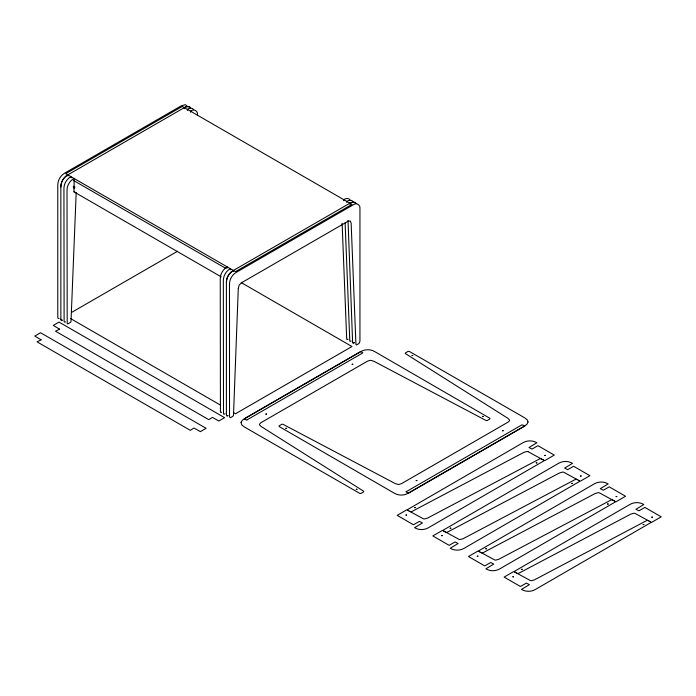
<?xml version="1.0" encoding="UTF-8"?>
<svg xmlns="http://www.w3.org/2000/svg" width="696" height="696" viewBox="0 0 696 696"><rect width="100%" height="100%" fill="white"/><g stroke="black" fill="none" stroke-linecap="round" stroke-linejoin="round"><path stroke-width="1.04" d="M62.301 320.186L61.204 320.177L60.857 319.151L60.857 186.972C60.787 182.065 63.553 177.271 67.843 174.879L184.327 107.619C186.145 106.427 189.329 105.557 190.582 107.958M227.853 415.764L226.757 415.764L226.409 414.738L226.409 282.559C226.339 277.643 229.106 272.849 233.395 270.457L349.888 203.206C351.697 202.014 354.882 201.144 356.135 203.545M74.794 186.928L73.993 188.19L73.993 191.87L221.145 276.825M60.857 186.972C60.813 182.056 63.562 177.289 67.843 174.879L67.843 175.992M226.409 282.559C226.365 277.643 229.115 272.875 233.395 270.457L233.395 271.579M76.195 192.435L71.009 321.482A2.01 1.157 -60 0 1 70.47 322.379L67.825 323.901A2.018 1.166 -60 0 1 67.19 323.536L67.007 190.53C66.938 185.614 69.704 180.821 73.993 178.428L74.211 187.642L73.228 186.946M265.855 414.007L266.559 414.007M266.551 414.172L265.863 414.172M285.891 428.266L286.595 428.266M286.595 428.414L285.891 428.414M352.15 364.191L352.846 364.191M352.846 364.339L352.167 364.365M412.075 355.412L412.772 355.412M412.763 355.578L412.093 355.595M356.265 489.236L356.97 489.236M356.961 489.401L356.282 489.401M416.191 480.466L416.895 480.466M416.895 480.614L416.191 480.614M405.933 514.962L406.629 514.962M406.595 515.153L405.977 515.17M414.512 507.541L415.216 507.541M415.216 507.688L414.512 507.688M482.45 416.382L483.155 416.382M483.146 416.547L482.458 416.547M502.486 430.641L503.191 430.641M503.173 430.807L502.495 430.807M441.577 535.537L442.273 535.537M442.264 535.702L441.577 535.694M450.155 528.116L450.86 528.116M450.851 528.281L450.164 528.281M536.233 462.762L536.929 462.762M536.894 462.953L536.268 462.953M544.811 455.341L545.516 455.341M545.516 455.488L544.811 455.488M477.221 556.121L477.917 556.121M477.908 556.287L477.238 556.295M485.799 548.692L486.504 548.692M486.504 548.848L485.808 548.857M571.877 483.346L572.582 483.346M572.538 483.537L571.903 483.52M580.464 475.916L581.16 475.916M581.125 476.108L580.508 476.125M512.865 576.697L513.561 576.697M513.561 576.853L512.865 576.853M521.443 569.276L522.148 569.276M522.139 569.441L521.452 569.441M607.521 503.921L608.226 503.921M608.208 504.087L607.53 504.087M616.108 496.5L616.804 496.5M616.795 496.657L616.117 496.657M643.165 524.497L643.87 524.497M643.87 524.654L643.165 524.654M651.752 517.076L652.448 517.076M652.448 517.224L651.76 517.241M73.993 188.19L74.768 187.746M73.993 191.87L74.768 191.426M71.401 312.539L177.558 251.247M225.147 413.781L224.147 414.155A2.018 1.166 -60 0 1 223.512 413.789L223.329 280.784C223.259 275.868 226.026 271.075 230.315 268.682L230.315 269.804M348.043 221.015L352.594 341.884L353.055 342.971L354.342 342.745M65.554 321.865L64.745 322.126A2.018 1.166 -60 0 1 64.11 321.761L63.936 188.755C63.867 183.84 66.633 179.046 70.922 176.654L70.922 177.776M348.061 339.265L347.26 339.517A2.01 1.157 -60 0 1 346.712 339.256L342.119 223.251M351.141 341.04L350.34 341.292A2.01 1.157 -60 0 1 349.792 341.031L345.112 222.877M354.212 342.824L353.055 342.971L352.594 341.884M228.027 415.669L226.852 415.834L226.409 414.738M221.702 412.215L221.067 412.371A2.018 1.166 -60 0 1 220.432 412.006L220.258 279C220.188 274.094 222.955 269.3 227.244 266.907L227.244 268.021M59.056 318.481L58.038 318.316L57.777 317.376L57.777 185.197C57.733 180.281 60.482 175.514 64.763 173.095L181.256 105.844L185.397 104.67L187.763 106.749M62.127 320.256L61.109 320.09L60.857 319.151M527.916 451.582L544.62 460.665L554.268 455.097L537.965 445.692L531.988 449.085L529.003 447.528L536.886 442.76C532.666 440.246 527.133 440.246 522.913 442.76L407.821 509.42A2.018 1.166 0 0 0 407.821 510.151L408.448 510.716M541.966 459.134L540.983 458.777A2.01 1.157 0 0 0 539.939 458.751L427.622 518.05L424.769 518.903A3.637 2.105 0 0 1 423.533 518.868L406.829 509.785L397.181 515.353L413.476 524.767L419.427 521.365L422.446 522.922L414.564 527.69C418.775 530.204 424.316 530.204 428.527 527.69L543.628 461.03A2.018 1.166 0 0 0 543.628 460.3L543.002 459.734M577.61 479.709L576.627 479.353A2.01 1.157 0 0 0 575.583 479.327L463.266 538.634L460.413 539.478A3.637 2.105 0 0 1 459.177 539.443L442.473 530.361L432.825 535.929L449.12 545.342L455.071 541.949L458.09 543.506L450.208 548.274C454.418 550.788 459.96 550.788 464.171 548.274L579.272 481.615A2.018 1.166 0 0 0 579.272 480.884L578.646 480.31M613.254 500.293L612.271 499.937A2.01 1.157 0 0 0 611.227 499.911L498.91 559.21L496.057 560.062A3.637 2.105 0 0 1 494.821 560.028L478.117 550.945L468.469 556.513L484.764 565.918L490.715 562.525L493.734 564.082L485.852 568.85C490.062 571.364 495.604 571.364 499.815 568.85L614.916 502.19A2.018 1.166 0 0 0 614.916 501.459L614.29 500.894M648.898 520.869L647.915 520.512A2.01 1.157 0 0 0 646.871 520.486L534.554 579.794L531.701 580.638A3.637 2.105 0 0 1 530.465 580.603L513.761 571.52L504.113 577.088L520.408 586.502L526.359 583.109L529.378 584.657L521.495 589.425C525.715 591.948 531.248 591.948 535.468 589.425L650.56 522.774A2.018 1.166 0 0 0 650.56 522.035L649.933 521.469M409.483 511.316L410.457 511.673A2.01 1.157 0 0 0 411.51 511.699L523.827 452.4L526.681 451.547A3.637 2.105 0 0 1 527.916 451.582M445.127 531.892L446.101 532.257A2.01 1.157 0 0 0 447.154 532.283L559.471 472.975L562.325 472.132A3.637 2.105 0 0 1 563.56 472.166L580.264 481.249L589.912 475.681L573.608 466.268L567.666 469.661L564.647 468.103L572.53 463.336C568.31 460.822 562.777 460.822 558.557 463.336L443.465 529.995A2.018 1.166 0 0 0 443.465 530.726L444.091 531.3M480.771 552.476L481.754 552.833A2.01 1.157 0 0 0 482.798 552.859L595.115 493.551L597.968 492.707A3.637 2.105 0 0 1 599.204 492.742L615.908 501.825L625.556 496.257L609.252 486.843L603.275 490.245L600.283 488.67L608.173 483.92C603.954 481.397 598.421 481.397 594.201 483.92L479.109 550.58A2.018 1.166 0 0 0 479.109 551.31L479.735 551.876M516.415 573.052L517.398 573.408A2.01 1.157 0 0 0 518.442 573.434L630.759 514.135L633.612 513.291A3.637 2.105 0 0 1 634.848 513.317L651.552 522.409L661.2 516.832L644.905 507.428L638.954 510.82L635.961 509.307L643.817 504.496C639.598 501.981 634.065 501.981 629.845 504.496L514.753 571.155A2.018 1.166 0 0 0 514.753 571.886L515.379 572.46M73.263 180.308L226.096 268.543M241.321 282.646L351.967 346.521L235.474 413.772L233.595 412.693M73.341 186.215L74.689 186.989M70.453 318.498L220.475 405.115M355.821 203.058L352.829 202.049L349.888 203.206L349.888 204.32M190.269 107.48L187.276 106.471L184.327 107.619L184.327 108.741M349.984 199.987C348.731 197.586 345.547 198.456 343.728 199.648L343.728 200.77M193.662 109.733C192.409 107.332 189.216 108.211 187.407 109.394L187.407 110.516M353.316 202.336C352.42 199.43 348.757 200.013 346.808 201.422L346.808 202.545M347.991 220.641L348.07 221.432M197.473 115.205C198.369 110.96 193.714 108.272 190.486 111.177L190.486 112.291M238.284 288.361L233.491 415.286A2.01 1.157 -60 0 1 232.803 416.339L230.446 417.696L229.515 416.895L229.489 284.333C229.436 279.418 232.194 274.65 236.475 272.232L352.959 204.981C356.204 202.118 360.806 204.772 359.945 209.009L359.945 341.188L358.988 343.485L356.63 344.842A2.01 1.157 -60 0 1 355.943 344.59L351.149 223.207L350.262 220.971L347.913 221.337L241.521 282.759L239.172 285.108L238.284 288.361M41.099 339.831L37.071 341.858L190.321 430.337L193.949 428.023L200.352 431.65L206.12 428.318L40.568 332.74L34.8 336.072L41.099 339.805M59.56 329.165L55.532 331.2L208.783 419.679L212.411 417.365L218.814 420.993L224.582 417.661L59.029 322.083L53.261 325.406L59.56 329.147M247.124 419.819L246.367 420.053L244.209 418.818L360.693 351.558L362.886 352.863L247.124 419.819M406.125 491.811L408.352 493.238L524.836 425.987L522.052 424.795L406.151 491.75M241.042 422.376L241.816 424.952L244.287 426.926L359.745 493.377A2.018 1.166 0 0 0 361.015 493.377L363.651 491.855A2.01 1.157 0 0 0 363.704 491.245L260.983 426.404L259.512 424.751A3.637 2.105 0 0 1 259.573 424.047L260.983 422.672L367.366 361.241L369.75 360.432A3.637 2.105 0 0 1 370.985 360.397L373.839 361.241L486.156 420.549A2.01 1.157 0 0 0 487.2 420.523L489.845 419.001A2.018 1.166 0 0 0 489.845 418.27L374.752 351.611C370.533 349.087 365 349.087 360.78 351.611L244.287 418.861L242.278 420.332L241.042 422.376M528.047 421.906L527.229 423.96L524.758 425.935L408.265 493.194C404.045 495.709 398.512 495.709 394.293 493.194L279.2 426.535A2.018 1.166 0 0 1 279.2 425.804L281.837 424.282A2.01 1.157 0 0 1 282.889 424.247L395.206 483.555L398.06 484.399A3.637 2.105 0 0 0 399.295 484.364L401.67 483.555L508.063 422.133L509.472 420.758A3.637 2.105 0 0 0 509.524 420.045L508.063 418.4L405.342 353.551A2.01 1.157 0 0 1 405.385 352.95L408.03 351.419A2.018 1.166 0 0 1 409.3 351.419L524.758 417.87L527.229 419.845L528.047 421.906M182.256 106.418L65.763 173.669L235.474 271.657L351.967 204.398L182.256 106.418"/></g></svg>
